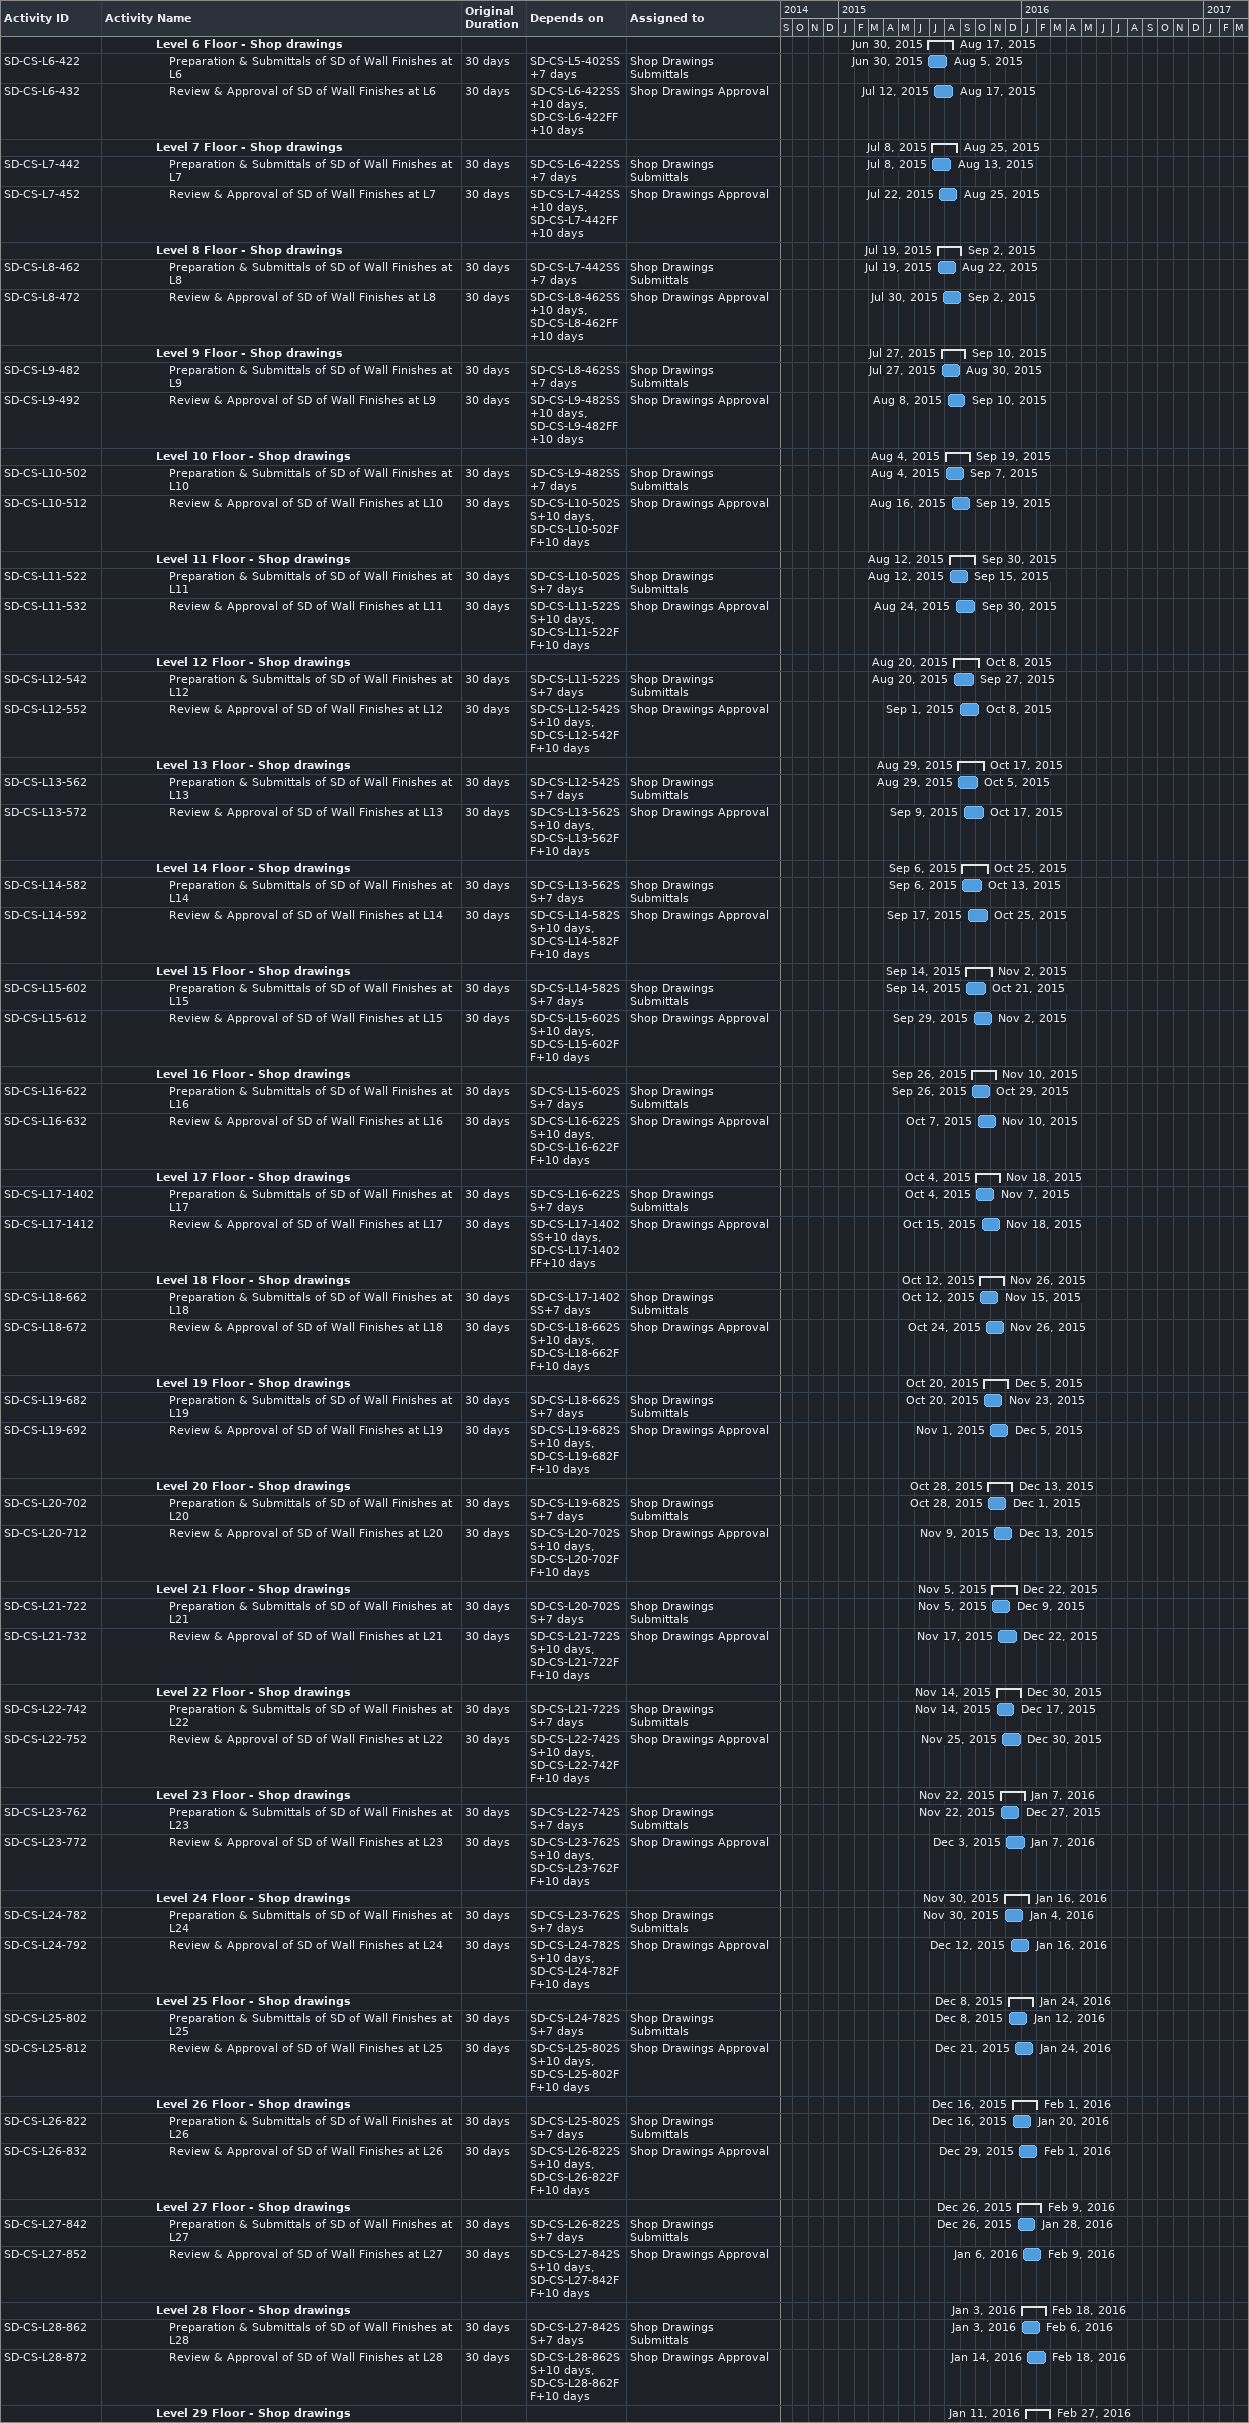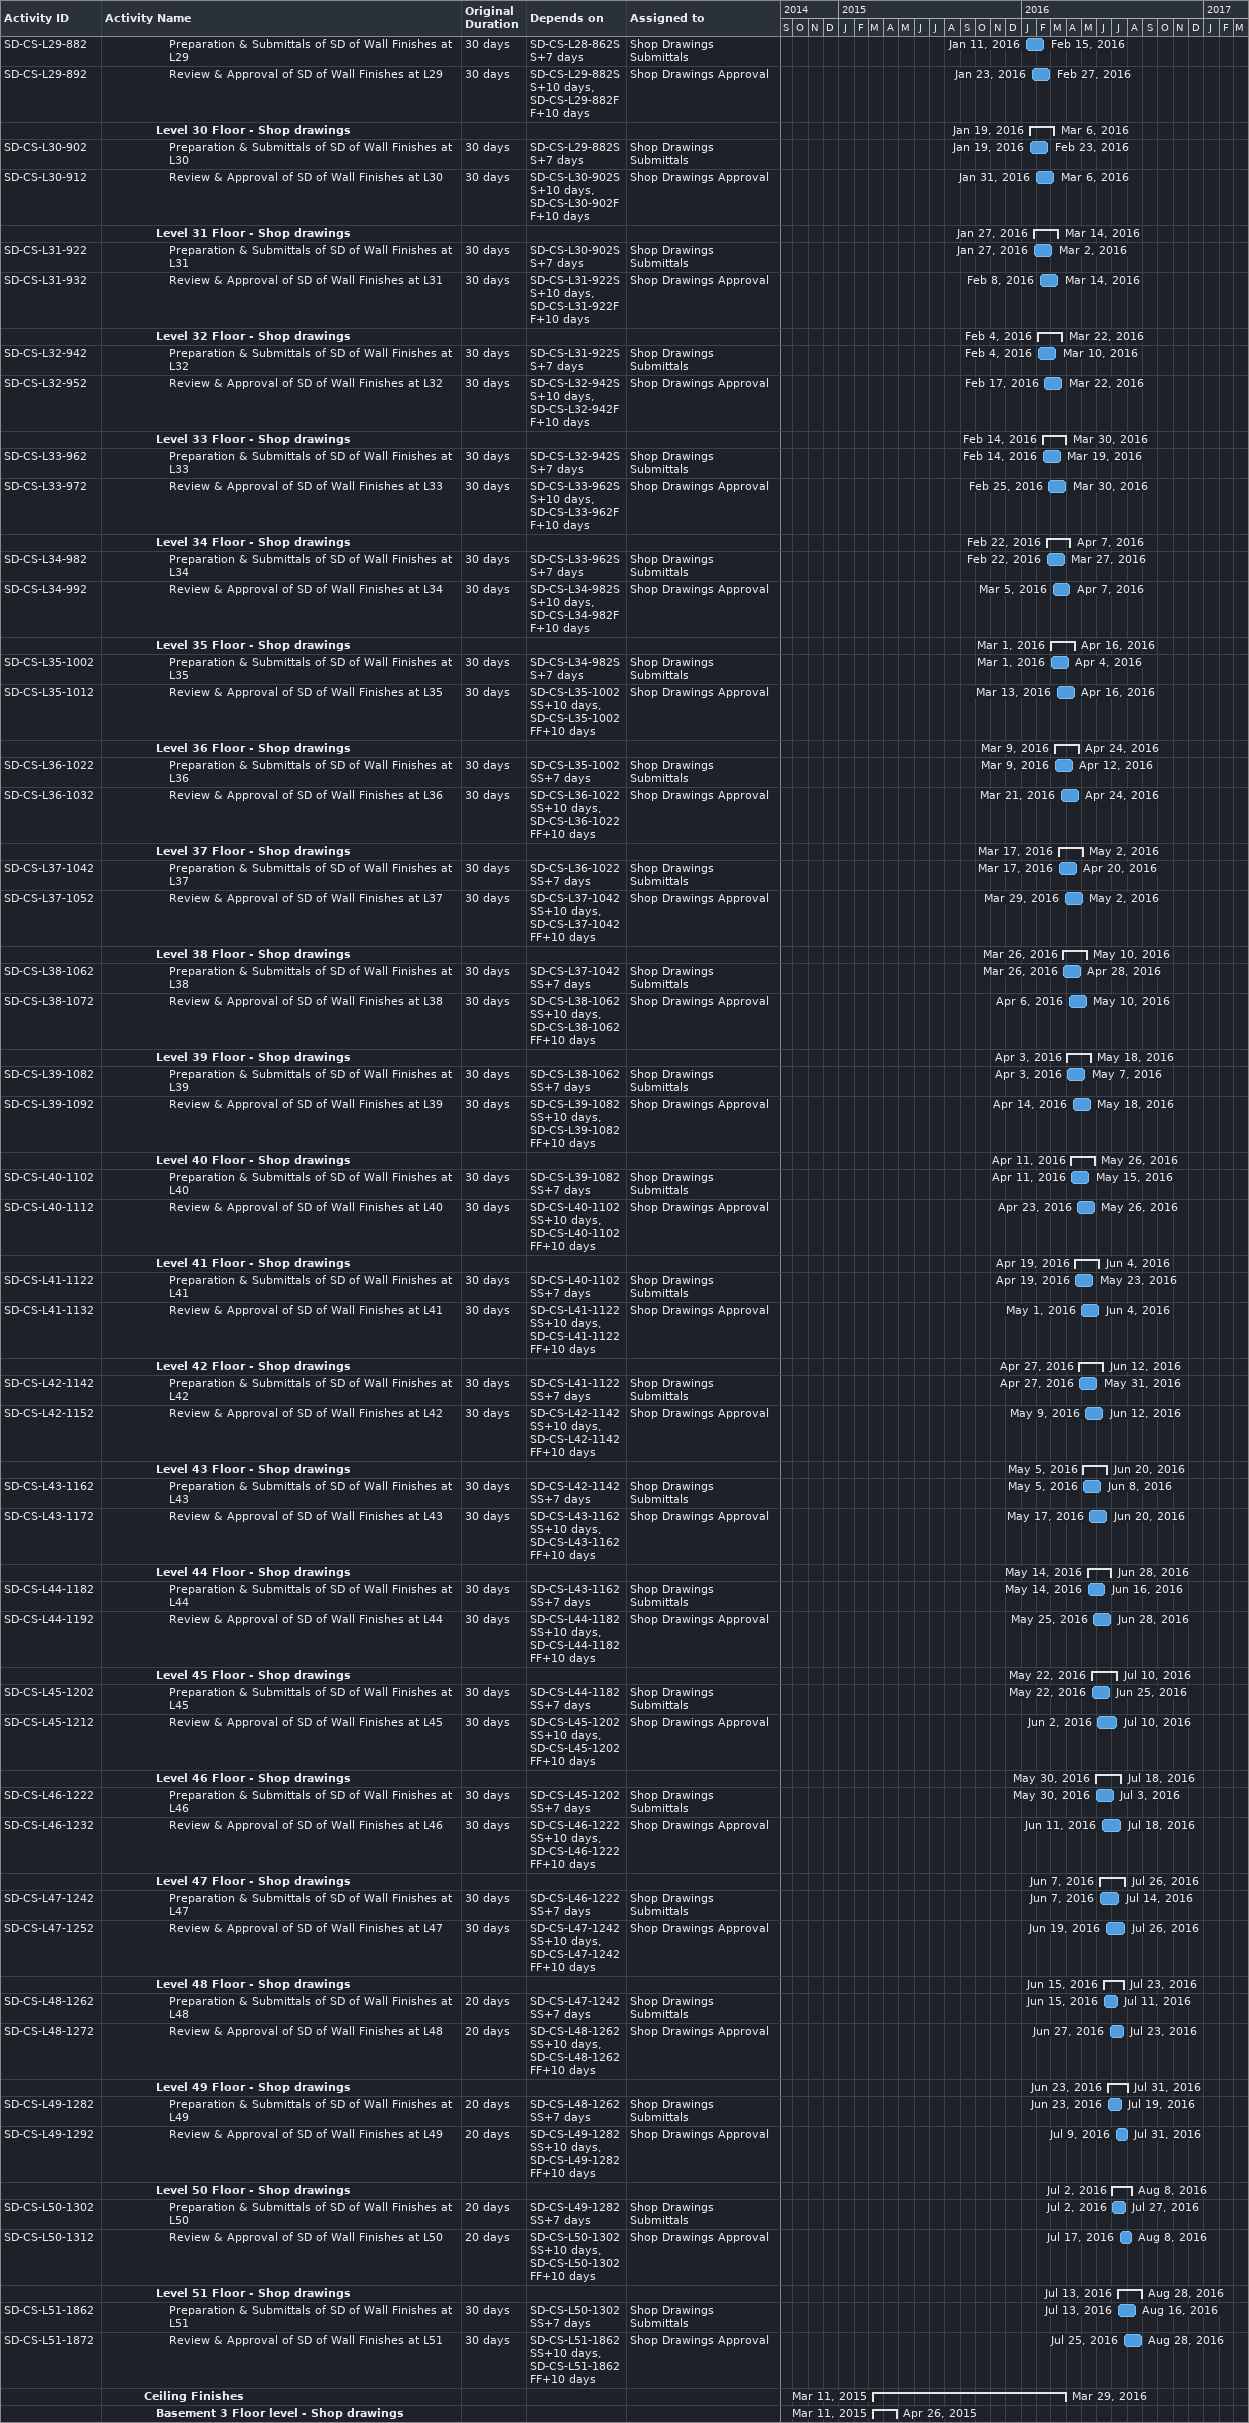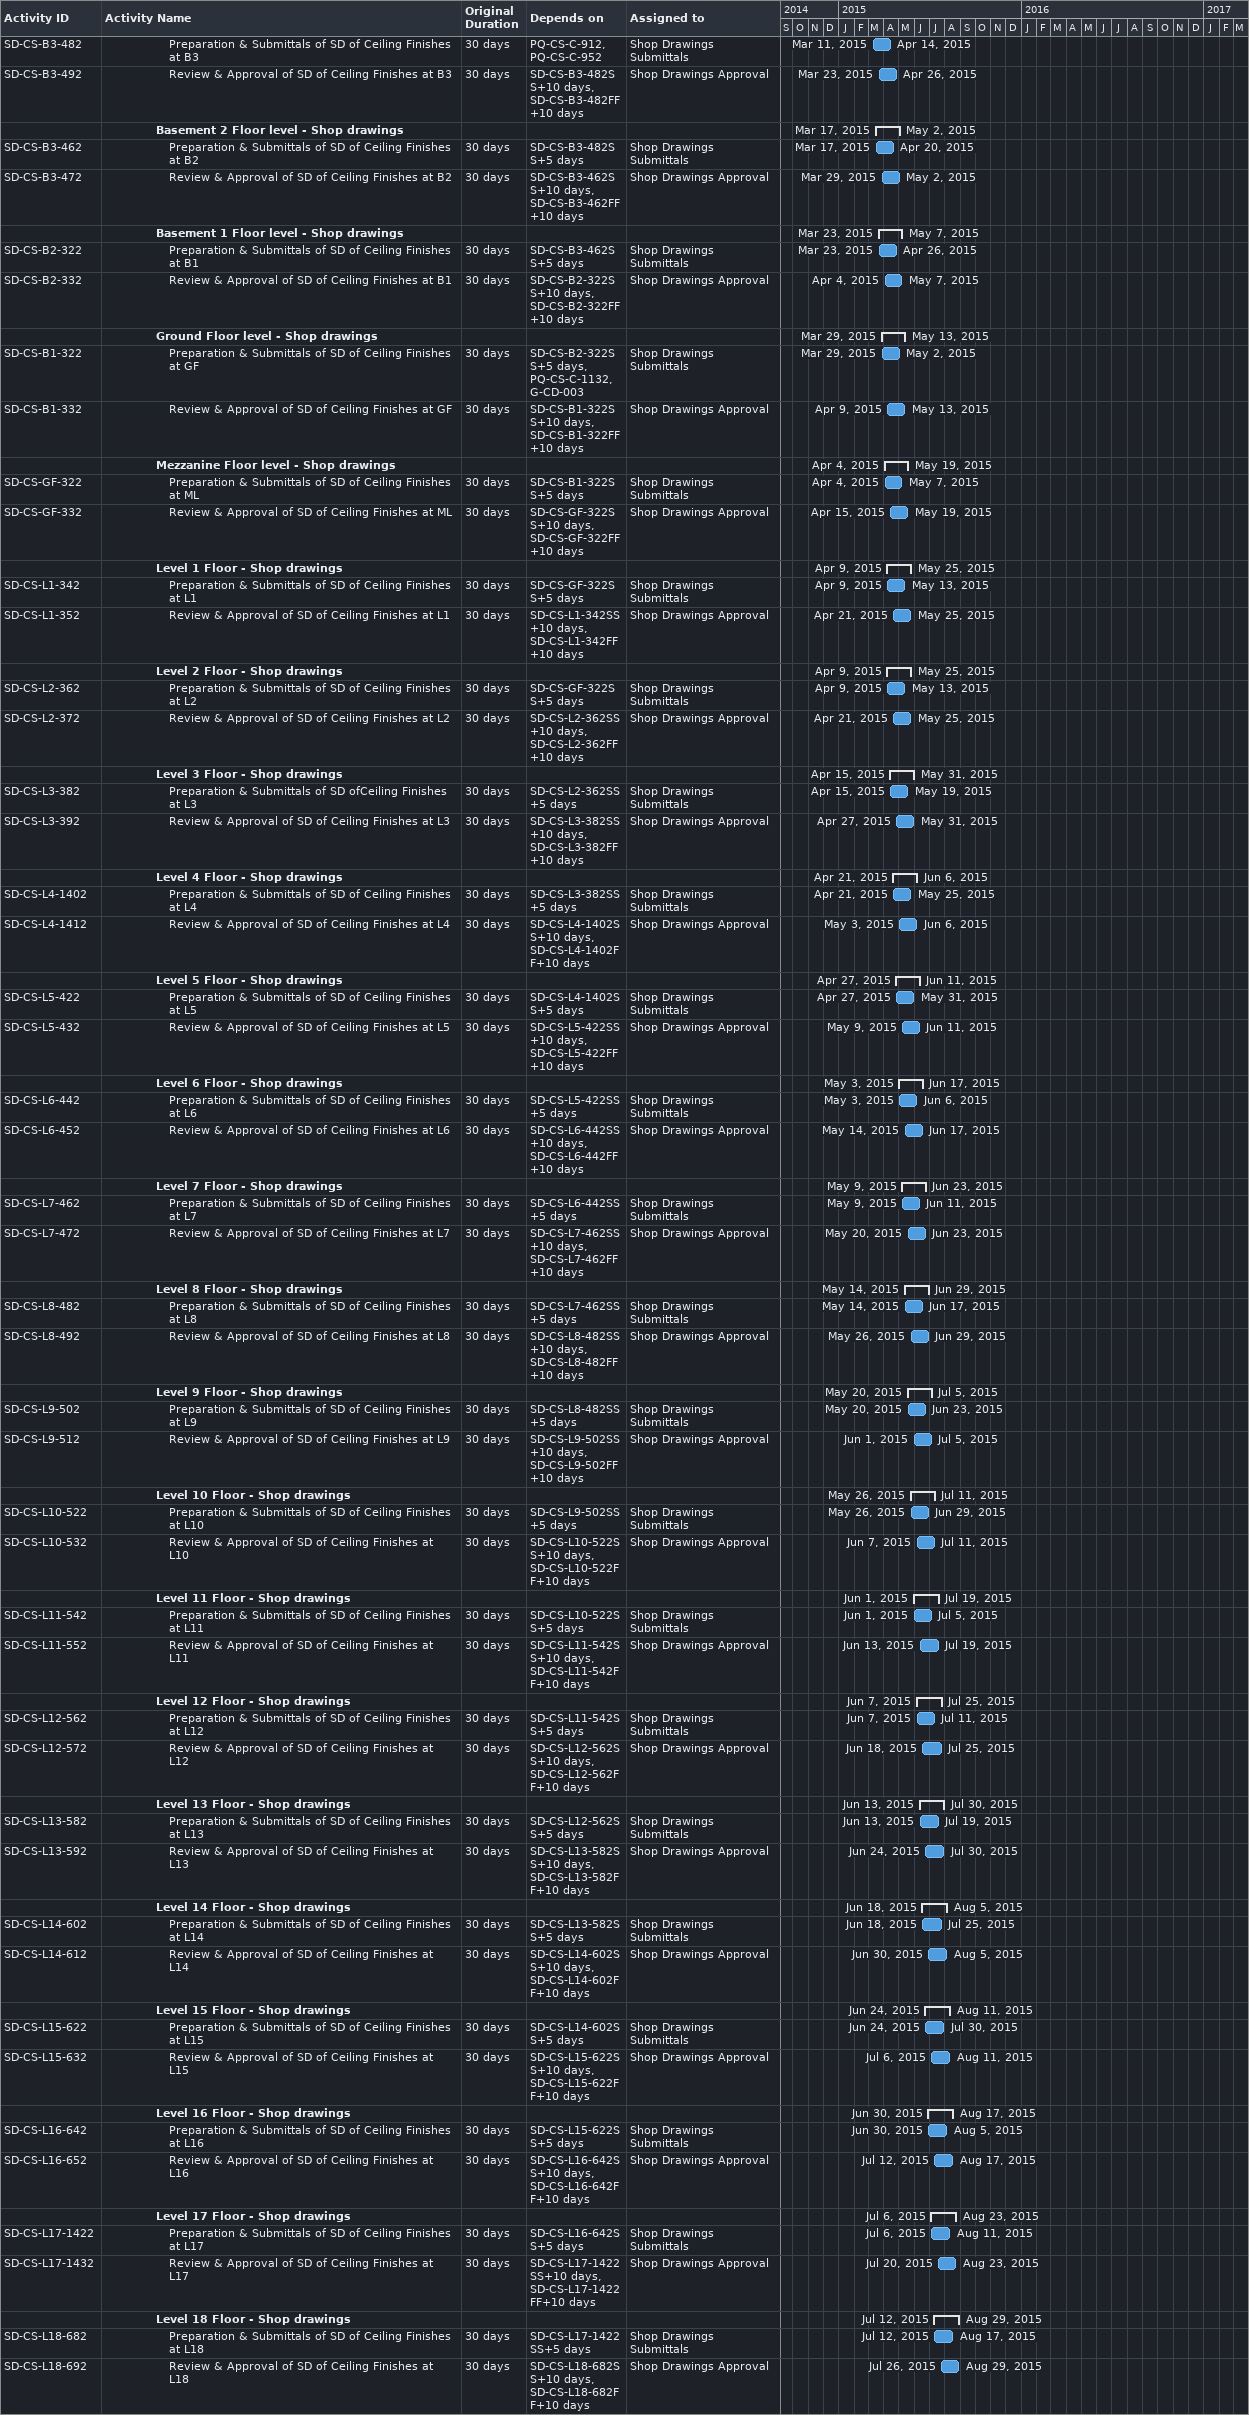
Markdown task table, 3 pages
| ID | Level | Task | Original duration | Start | Finish | Predecessors | Resources |
|---|---|---|---|---|---|---|---|
|  | 5 | **Level 6 Floor - Shop drawings** |  | 2015-06-30 | 2015-08-17 |  |  |
| SD-CS-L6-422 | 6 | Preparation & Submittals of SD of Wall Finishes at L6 | 30d | 2015-06-30 | 2015-08-05 | SD-CS-L5-402SS+7d | Shop Drawings Submittals |
| SD-CS-L6-432 | 6 | Review & Approval of SD of Wall Finishes at L6 | 30d | 2015-07-12 | 2015-08-17 | SD-CS-L6-422SS+10d, SD-CS-L6-422FF+10d | Shop Drawings Approval |
|  | 5 | **Level 7 Floor - Shop drawings** |  | 2015-07-08 | 2015-08-25 |  |  |
| SD-CS-L7-442 | 6 | Preparation & Submittals of SD of Wall Finishes at L7 | 30d | 2015-07-08 | 2015-08-13 | SD-CS-L6-422SS+7d | Shop Drawings Submittals |
| SD-CS-L7-452 | 6 | Review & Approval of SD of Wall Finishes at L7 | 30d | 2015-07-22 | 2015-08-25 | SD-CS-L7-442SS+10d, SD-CS-L7-442FF+10d | Shop Drawings Approval |
|  | 5 | **Level 8 Floor - Shop drawings** |  | 2015-07-19 | 2015-09-02 |  |  |
| SD-CS-L8-462 | 6 | Preparation & Submittals of SD of Wall Finishes at L8 | 30d | 2015-07-19 | 2015-08-22 | SD-CS-L7-442SS+7d | Shop Drawings Submittals |
| SD-CS-L8-472 | 6 | Review & Approval of SD of Wall Finishes at L8 | 30d | 2015-07-30 | 2015-09-02 | SD-CS-L8-462SS+10d, SD-CS-L8-462FF+10d | Shop Drawings Approval |
|  | 5 | **Level 9 Floor - Shop drawings** |  | 2015-07-27 | 2015-09-10 |  |  |
| SD-CS-L9-482 | 6 | Preparation & Submittals of SD of Wall Finishes at L9 | 30d | 2015-07-27 | 2015-08-30 | SD-CS-L8-462SS+7d | Shop Drawings Submittals |
| SD-CS-L9-492 | 6 | Review & Approval of SD of Wall Finishes at L9 | 30d | 2015-08-08 | 2015-09-10 | SD-CS-L9-482SS+10d, SD-CS-L9-482FF+10d | Shop Drawings Approval |
|  | 5 | **Level 10 Floor - Shop drawings** |  | 2015-08-04 | 2015-09-19 |  |  |
| SD-CS-L10-502 | 6 | Preparation & Submittals of SD of Wall Finishes at L10 | 30d | 2015-08-04 | 2015-09-07 | SD-CS-L9-482SS+7d | Shop Drawings Submittals |
| SD-CS-L10-512 | 6 | Review & Approval of SD of Wall Finishes at L10 | 30d | 2015-08-16 | 2015-09-19 | SD-CS-L10-502SS+10d, SD-CS-L10-502FF+10d | Shop Drawings Approval |
|  | 5 | **Level 11 Floor - Shop drawings** |  | 2015-08-12 | 2015-09-30 |  |  |
| SD-CS-L11-522 | 6 | Preparation & Submittals of SD of Wall Finishes at L11 | 30d | 2015-08-12 | 2015-09-15 | SD-CS-L10-502SS+7d | Shop Drawings Submittals |
| SD-CS-L11-532 | 6 | Review & Approval of SD of Wall Finishes at L11 | 30d | 2015-08-24 | 2015-09-30 | SD-CS-L11-522SS+10d, SD-CS-L11-522FF+10d | Shop Drawings Approval |
|  | 5 | **Level 12 Floor - Shop drawings** |  | 2015-08-20 | 2015-10-08 |  |  |
| SD-CS-L12-542 | 6 | Preparation & Submittals of SD of Wall Finishes at L12 | 30d | 2015-08-20 | 2015-09-27 | SD-CS-L11-522SS+7d | Shop Drawings Submittals |
| SD-CS-L12-552 | 6 | Review & Approval of SD of Wall Finishes at L12 | 30d | 2015-09-01 | 2015-10-08 | SD-CS-L12-542SS+10d, SD-CS-L12-542FF+10d | Shop Drawings Approval |
|  | 5 | **Level 13 Floor - Shop drawings** |  | 2015-08-29 | 2015-10-17 |  |  |
| SD-CS-L13-562 | 6 | Preparation & Submittals of SD of Wall Finishes at L13 | 30d | 2015-08-29 | 2015-10-05 | SD-CS-L12-542SS+7d | Shop Drawings Submittals |
| SD-CS-L13-572 | 6 | Review & Approval of SD of Wall Finishes at L13 | 30d | 2015-09-09 | 2015-10-17 | SD-CS-L13-562SS+10d, SD-CS-L13-562FF+10d | Shop Drawings Approval |
|  | 5 | **Level 14 Floor - Shop drawings** |  | 2015-09-06 | 2015-10-25 |  |  |
| SD-CS-L14-582 | 6 | Preparation & Submittals of SD of Wall Finishes at L14 | 30d | 2015-09-06 | 2015-10-13 | SD-CS-L13-562SS+7d | Shop Drawings Submittals |
| SD-CS-L14-592 | 6 | Review & Approval of SD of Wall Finishes at L14 | 30d | 2015-09-17 | 2015-10-25 | SD-CS-L14-582SS+10d, SD-CS-L14-582FF+10d | Shop Drawings Approval |
|  | 5 | **Level 15 Floor - Shop drawings** |  | 2015-09-14 | 2015-11-02 |  |  |
| SD-CS-L15-602 | 6 | Preparation & Submittals of SD of Wall Finishes at L15 | 30d | 2015-09-14 | 2015-10-21 | SD-CS-L14-582SS+7d | Shop Drawings Submittals |
| SD-CS-L15-612 | 6 | Review & Approval of SD of Wall Finishes at L15 | 30d | 2015-09-29 | 2015-11-02 | SD-CS-L15-602SS+10d, SD-CS-L15-602FF+10d | Shop Drawings Approval |
|  | 5 | **Level 16 Floor - Shop drawings** |  | 2015-09-26 | 2015-11-10 |  |  |
| SD-CS-L16-622 | 6 | Preparation & Submittals of SD of Wall Finishes at L16 | 30d | 2015-09-26 | 2015-10-29 | SD-CS-L15-602SS+7d | Shop Drawings Submittals |
| SD-CS-L16-632 | 6 | Review & Approval of SD of Wall Finishes at L16 | 30d | 2015-10-07 | 2015-11-10 | SD-CS-L16-622SS+10d, SD-CS-L16-622FF+10d | Shop Drawings Approval |
|  | 5 | **Level 17 Floor - Shop drawings** |  | 2015-10-04 | 2015-11-18 |  |  |
| SD-CS-L17-1402 | 6 | Preparation & Submittals of SD of Wall Finishes at L17 | 30d | 2015-10-04 | 2015-11-07 | SD-CS-L16-622SS+7d | Shop Drawings Submittals |
| SD-CS-L17-1412 | 6 | Review & Approval of SD of Wall Finishes at L17 | 30d | 2015-10-15 | 2015-11-18 | SD-CS-L17-1402SS+10d, SD-CS-L17-1402FF+10d | Shop Drawings Approval |
|  | 5 | **Level 18 Floor - Shop drawings** |  | 2015-10-12 | 2015-11-26 |  |  |
| SD-CS-L18-662 | 6 | Preparation & Submittals of SD of Wall Finishes at L18 | 30d | 2015-10-12 | 2015-11-15 | SD-CS-L17-1402SS+7d | Shop Drawings Submittals |
| SD-CS-L18-672 | 6 | Review & Approval of SD of Wall Finishes at L18 | 30d | 2015-10-24 | 2015-11-26 | SD-CS-L18-662SS+10d, SD-CS-L18-662FF+10d | Shop Drawings Approval |
|  | 5 | **Level 19 Floor - Shop drawings** |  | 2015-10-20 | 2015-12-05 |  |  |
| SD-CS-L19-682 | 6 | Preparation & Submittals of SD of Wall Finishes at L19 | 30d | 2015-10-20 | 2015-11-23 | SD-CS-L18-662SS+7d | Shop Drawings Submittals |
| SD-CS-L19-692 | 6 | Review & Approval of SD of Wall Finishes at L19 | 30d | 2015-11-01 | 2015-12-05 | SD-CS-L19-682SS+10d, SD-CS-L19-682FF+10d | Shop Drawings Approval |
|  | 5 | **Level 20 Floor - Shop drawings** |  | 2015-10-28 | 2015-12-13 |  |  |
| SD-CS-L20-702 | 6 | Preparation & Submittals of SD of Wall Finishes at L20 | 30d | 2015-10-28 | 2015-12-01 | SD-CS-L19-682SS+7d | Shop Drawings Submittals |
| SD-CS-L20-712 | 6 | Review & Approval of SD of Wall Finishes at L20 | 30d | 2015-11-09 | 2015-12-13 | SD-CS-L20-702SS+10d, SD-CS-L20-702FF+10d | Shop Drawings Approval |
|  | 5 | **Level 21 Floor - Shop drawings** |  | 2015-11-05 | 2015-12-22 |  |  |
| SD-CS-L21-722 | 6 | Preparation & Submittals of SD of Wall Finishes at L21 | 30d | 2015-11-05 | 2015-12-09 | SD-CS-L20-702SS+7d | Shop Drawings Submittals |
| SD-CS-L21-732 | 6 | Review & Approval of SD of Wall Finishes at L21 | 30d | 2015-11-17 | 2015-12-22 | SD-CS-L21-722SS+10d, SD-CS-L21-722FF+10d | Shop Drawings Approval |
|  | 5 | **Level 22 Floor - Shop drawings** |  | 2015-11-14 | 2015-12-30 |  |  |
| SD-CS-L22-742 | 6 | Preparation & Submittals of SD of Wall Finishes at L22 | 30d | 2015-11-14 | 2015-12-17 | SD-CS-L21-722SS+7d | Shop Drawings Submittals |
| SD-CS-L22-752 | 6 | Review & Approval of SD of Wall Finishes at L22 | 30d | 2015-11-25 | 2015-12-30 | SD-CS-L22-742SS+10d, SD-CS-L22-742FF+10d | Shop Drawings Approval |
|  | 5 | **Level 23 Floor - Shop drawings** |  | 2015-11-22 | 2016-01-07 |  |  |
| SD-CS-L23-762 | 6 | Preparation & Submittals of SD of Wall Finishes at L23 | 30d | 2015-11-22 | 2015-12-27 | SD-CS-L22-742SS+7d | Shop Drawings Submittals |
| SD-CS-L23-772 | 6 | Review & Approval of SD of Wall Finishes at L23 | 30d | 2015-12-03 | 2016-01-07 | SD-CS-L23-762SS+10d, SD-CS-L23-762FF+10d | Shop Drawings Approval |
|  | 5 | **Level 24 Floor - Shop drawings** |  | 2015-11-30 | 2016-01-16 |  |  |
| SD-CS-L24-782 | 6 | Preparation & Submittals of SD of Wall Finishes at L24 | 30d | 2015-11-30 | 2016-01-04 | SD-CS-L23-762SS+7d | Shop Drawings Submittals |
| SD-CS-L24-792 | 6 | Review & Approval of SD of Wall Finishes at L24 | 30d | 2015-12-12 | 2016-01-16 | SD-CS-L24-782SS+10d, SD-CS-L24-782FF+10d | Shop Drawings Approval |
|  | 5 | **Level 25 Floor - Shop drawings** |  | 2015-12-08 | 2016-01-24 |  |  |
| SD-CS-L25-802 | 6 | Preparation & Submittals of SD of Wall Finishes at L25 | 30d | 2015-12-08 | 2016-01-12 | SD-CS-L24-782SS+7d | Shop Drawings Submittals |
| SD-CS-L25-812 | 6 | Review & Approval of SD of Wall Finishes at L25 | 30d | 2015-12-21 | 2016-01-24 | SD-CS-L25-802SS+10d, SD-CS-L25-802FF+10d | Shop Drawings Approval |
|  | 5 | **Level 26 Floor - Shop drawings** |  | 2015-12-16 | 2016-02-01 |  |  |
| SD-CS-L26-822 | 6 | Preparation & Submittals of SD of Wall Finishes at L26 | 30d | 2015-12-16 | 2016-01-20 | SD-CS-L25-802SS+7d | Shop Drawings Submittals |
| SD-CS-L26-832 | 6 | Review & Approval of SD of Wall Finishes at L26 | 30d | 2015-12-29 | 2016-02-01 | SD-CS-L26-822SS+10d, SD-CS-L26-822FF+10d | Shop Drawings Approval |
|  | 5 | **Level 27 Floor - Shop drawings** |  | 2015-12-26 | 2016-02-09 |  |  |
| SD-CS-L27-842 | 6 | Preparation & Submittals of SD of Wall Finishes at L27 | 30d | 2015-12-26 | 2016-01-28 | SD-CS-L26-822SS+7d | Shop Drawings Submittals |
| SD-CS-L27-852 | 6 | Review & Approval of SD of Wall Finishes at L27 | 30d | 2016-01-06 | 2016-02-09 | SD-CS-L27-842SS+10d, SD-CS-L27-842FF+10d | Shop Drawings Approval |
|  | 5 | **Level 28 Floor - Shop drawings** |  | 2016-01-03 | 2016-02-18 |  |  |
| SD-CS-L28-862 | 6 | Preparation & Submittals of SD of Wall Finishes at L28 | 30d | 2016-01-03 | 2016-02-06 | SD-CS-L27-842SS+7d | Shop Drawings Submittals |
| SD-CS-L28-872 | 6 | Review & Approval of SD of Wall Finishes at L28 | 30d | 2016-01-14 | 2016-02-18 | SD-CS-L28-862SS+10d, SD-CS-L28-862FF+10d | Shop Drawings Approval |
|  | 5 | **Level 29 Floor - Shop drawings** |  | 2016-01-11 | 2016-02-27 |  |  |
| SD-CS-L29-882 | 6 | Preparation & Submittals of SD of Wall Finishes at L29 | 30d | 2016-01-11 | 2016-02-15 | SD-CS-L28-862SS+7d | Shop Drawings Submittals |
| SD-CS-L29-892 | 6 | Review & Approval of SD of Wall Finishes at L29 | 30d | 2016-01-23 | 2016-02-27 | SD-CS-L29-882SS+10d, SD-CS-L29-882FF+10d | Shop Drawings Approval |
|  | 5 | **Level 30 Floor - Shop drawings** |  | 2016-01-19 | 2016-03-06 |  |  |
| SD-CS-L30-902 | 6 | Preparation & Submittals of SD of Wall Finishes at L30 | 30d | 2016-01-19 | 2016-02-23 | SD-CS-L29-882SS+7d | Shop Drawings Submittals |
| SD-CS-L30-912 | 6 | Review & Approval of SD of Wall Finishes at L30 | 30d | 2016-01-31 | 2016-03-06 | SD-CS-L30-902SS+10d, SD-CS-L30-902FF+10d | Shop Drawings Approval |
|  | 5 | **Level 31 Floor - Shop drawings** |  | 2016-01-27 | 2016-03-14 |  |  |
| SD-CS-L31-922 | 6 | Preparation & Submittals of SD of Wall Finishes at L31 | 30d | 2016-01-27 | 2016-03-02 | SD-CS-L30-902SS+7d | Shop Drawings Submittals |
| SD-CS-L31-932 | 6 | Review & Approval of SD of Wall Finishes at L31 | 30d | 2016-02-08 | 2016-03-14 | SD-CS-L31-922SS+10d, SD-CS-L31-922FF+10d | Shop Drawings Approval |
|  | 5 | **Level 32 Floor - Shop drawings** |  | 2016-02-04 | 2016-03-22 |  |  |
| SD-CS-L32-942 | 6 | Preparation & Submittals of SD of Wall Finishes at L32 | 30d | 2016-02-04 | 2016-03-10 | SD-CS-L31-922SS+7d | Shop Drawings Submittals |
| SD-CS-L32-952 | 6 | Review & Approval of SD of Wall Finishes at L32 | 30d | 2016-02-17 | 2016-03-22 | SD-CS-L32-942SS+10d, SD-CS-L32-942FF+10d | Shop Drawings Approval |
|  | 5 | **Level 33 Floor - Shop drawings** |  | 2016-02-14 | 2016-03-30 |  |  |
| SD-CS-L33-962 | 6 | Preparation & Submittals of SD of Wall Finishes at L33 | 30d | 2016-02-14 | 2016-03-19 | SD-CS-L32-942SS+7d | Shop Drawings Submittals |
| SD-CS-L33-972 | 6 | Review & Approval of SD of Wall Finishes at L33 | 30d | 2016-02-25 | 2016-03-30 | SD-CS-L33-962SS+10d, SD-CS-L33-962FF+10d | Shop Drawings Approval |
|  | 5 | **Level 34 Floor - Shop drawings** |  | 2016-02-22 | 2016-04-07 |  |  |
| SD-CS-L34-982 | 6 | Preparation & Submittals of SD of Wall Finishes at L34 | 30d | 2016-02-22 | 2016-03-27 | SD-CS-L33-962SS+7d | Shop Drawings Submittals |
| SD-CS-L34-992 | 6 | Review & Approval of SD of Wall Finishes at L34 | 30d | 2016-03-05 | 2016-04-07 | SD-CS-L34-982SS+10d, SD-CS-L34-982FF+10d | Shop Drawings Approval |
|  | 5 | **Level 35 Floor - Shop drawings** |  | 2016-03-01 | 2016-04-16 |  |  |
| SD-CS-L35-1002 | 6 | Preparation & Submittals of SD of Wall Finishes at L35 | 30d | 2016-03-01 | 2016-04-04 | SD-CS-L34-982SS+7d | Shop Drawings Submittals |
| SD-CS-L35-1012 | 6 | Review & Approval of SD of Wall Finishes at L35 | 30d | 2016-03-13 | 2016-04-16 | SD-CS-L35-1002SS+10d, SD-CS-L35-1002FF+10d | Shop Drawings Approval |
|  | 5 | **Level 36 Floor - Shop drawings** |  | 2016-03-09 | 2016-04-24 |  |  |
| SD-CS-L36-1022 | 6 | Preparation & Submittals of SD of Wall Finishes at L36 | 30d | 2016-03-09 | 2016-04-12 | SD-CS-L35-1002SS+7d | Shop Drawings Submittals |
| SD-CS-L36-1032 | 6 | Review & Approval of SD of Wall Finishes at L36 | 30d | 2016-03-21 | 2016-04-24 | SD-CS-L36-1022SS+10d, SD-CS-L36-1022FF+10d | Shop Drawings Approval |
|  | 5 | **Level 37 Floor - Shop drawings** |  | 2016-03-17 | 2016-05-02 |  |  |
| SD-CS-L37-1042 | 6 | Preparation & Submittals of SD of Wall Finishes at L37 | 30d | 2016-03-17 | 2016-04-20 | SD-CS-L36-1022SS+7d | Shop Drawings Submittals |
| SD-CS-L37-1052 | 6 | Review & Approval of SD of Wall Finishes at L37 | 30d | 2016-03-29 | 2016-05-02 | SD-CS-L37-1042SS+10d, SD-CS-L37-1042FF+10d | Shop Drawings Approval |
|  | 5 | **Level 38 Floor - Shop drawings** |  | 2016-03-26 | 2016-05-10 |  |  |
| SD-CS-L38-1062 | 6 | Preparation & Submittals of SD of Wall Finishes at L38 | 30d | 2016-03-26 | 2016-04-28 | SD-CS-L37-1042SS+7d | Shop Drawings Submittals |
| SD-CS-L38-1072 | 6 | Review & Approval of SD of Wall Finishes at L38 | 30d | 2016-04-06 | 2016-05-10 | SD-CS-L38-1062SS+10d, SD-CS-L38-1062FF+10d | Shop Drawings Approval |
|  | 5 | **Level 39 Floor - Shop drawings** |  | 2016-04-03 | 2016-05-18 |  |  |
| SD-CS-L39-1082 | 6 | Preparation & Submittals of SD of Wall Finishes at L39 | 30d | 2016-04-03 | 2016-05-07 | SD-CS-L38-1062SS+7d | Shop Drawings Submittals |
| SD-CS-L39-1092 | 6 | Review & Approval of SD of Wall Finishes at L39 | 30d | 2016-04-14 | 2016-05-18 | SD-CS-L39-1082SS+10d, SD-CS-L39-1082FF+10d | Shop Drawings Approval |
|  | 5 | **Level 40 Floor - Shop drawings** |  | 2016-04-11 | 2016-05-26 |  |  |
| SD-CS-L40-1102 | 6 | Preparation & Submittals of SD of Wall Finishes at L40 | 30d | 2016-04-11 | 2016-05-15 | SD-CS-L39-1082SS+7d | Shop Drawings Submittals |
| SD-CS-L40-1112 | 6 | Review & Approval of SD of Wall Finishes at L40 | 30d | 2016-04-23 | 2016-05-26 | SD-CS-L40-1102SS+10d, SD-CS-L40-1102FF+10d | Shop Drawings Approval |
|  | 5 | **Level 41 Floor - Shop drawings** |  | 2016-04-19 | 2016-06-04 |  |  |
| SD-CS-L41-1122 | 6 | Preparation & Submittals of SD of Wall Finishes at L41 | 30d | 2016-04-19 | 2016-05-23 | SD-CS-L40-1102SS+7d | Shop Drawings Submittals |
| SD-CS-L41-1132 | 6 | Review & Approval of SD of Wall Finishes at L41 | 30d | 2016-05-01 | 2016-06-04 | SD-CS-L41-1122SS+10d, SD-CS-L41-1122FF+10d | Shop Drawings Approval |
|  | 5 | **Level 42 Floor - Shop drawings** |  | 2016-04-27 | 2016-06-12 |  |  |
| SD-CS-L42-1142 | 6 | Preparation & Submittals of SD of Wall Finishes at L42 | 30d | 2016-04-27 | 2016-05-31 | SD-CS-L41-1122SS+7d | Shop Drawings Submittals |
| SD-CS-L42-1152 | 6 | Review & Approval of SD of Wall Finishes at L42 | 30d | 2016-05-09 | 2016-06-12 | SD-CS-L42-1142SS+10d, SD-CS-L42-1142FF+10d | Shop Drawings Approval |
|  | 5 | **Level 43 Floor - Shop drawings** |  | 2016-05-05 | 2016-06-20 |  |  |
| SD-CS-L43-1162 | 6 | Preparation & Submittals of SD of Wall Finishes at L43 | 30d | 2016-05-05 | 2016-06-08 | SD-CS-L42-1142SS+7d | Shop Drawings Submittals |
| SD-CS-L43-1172 | 6 | Review & Approval of SD of Wall Finishes at L43 | 30d | 2016-05-17 | 2016-06-20 | SD-CS-L43-1162SS+10d, SD-CS-L43-1162FF+10d | Shop Drawings Approval |
|  | 5 | **Level 44 Floor - Shop drawings** |  | 2016-05-14 | 2016-06-28 |  |  |
| SD-CS-L44-1182 | 6 | Preparation & Submittals of SD of Wall Finishes at L44 | 30d | 2016-05-14 | 2016-06-16 | SD-CS-L43-1162SS+7d | Shop Drawings Submittals |
| SD-CS-L44-1192 | 6 | Review & Approval of SD of Wall Finishes at L44 | 30d | 2016-05-25 | 2016-06-28 | SD-CS-L44-1182SS+10d, SD-CS-L44-1182FF+10d | Shop Drawings Approval |
|  | 5 | **Level 45 Floor - Shop drawings** |  | 2016-05-22 | 2016-07-10 |  |  |
| SD-CS-L45-1202 | 6 | Preparation & Submittals of SD of Wall Finishes at L45 | 30d | 2016-05-22 | 2016-06-25 | SD-CS-L44-1182SS+7d | Shop Drawings Submittals |
| SD-CS-L45-1212 | 6 | Review & Approval of SD of Wall Finishes at L45 | 30d | 2016-06-02 | 2016-07-10 | SD-CS-L45-1202SS+10d, SD-CS-L45-1202FF+10d | Shop Drawings Approval |
|  | 5 | **Level 46 Floor - Shop drawings** |  | 2016-05-30 | 2016-07-18 |  |  |
| SD-CS-L46-1222 | 6 | Preparation & Submittals of SD of Wall Finishes at L46 | 30d | 2016-05-30 | 2016-07-03 | SD-CS-L45-1202SS+7d | Shop Drawings Submittals |
| SD-CS-L46-1232 | 6 | Review & Approval of SD of Wall Finishes at L46 | 30d | 2016-06-11 | 2016-07-18 | SD-CS-L46-1222SS+10d, SD-CS-L46-1222FF+10d | Shop Drawings Approval |
|  | 5 | **Level 47 Floor - Shop drawings** |  | 2016-06-07 | 2016-07-26 |  |  |
| SD-CS-L47-1242 | 6 | Preparation & Submittals of SD of Wall Finishes at L47 | 30d | 2016-06-07 | 2016-07-14 | SD-CS-L46-1222SS+7d | Shop Drawings Submittals |
| SD-CS-L47-1252 | 6 | Review & Approval of SD of Wall Finishes at L47 | 30d | 2016-06-19 | 2016-07-26 | SD-CS-L47-1242SS+10d, SD-CS-L47-1242FF+10d | Shop Drawings Approval |
|  | 5 | **Level 48 Floor - Shop drawings** |  | 2016-06-15 | 2016-07-23 |  |  |
| SD-CS-L48-1262 | 6 | Preparation & Submittals of SD of Wall Finishes at L48 | 20d | 2016-06-15 | 2016-07-11 | SD-CS-L47-1242SS+7d | Shop Drawings Submittals |
| SD-CS-L48-1272 | 6 | Review & Approval of SD of Wall Finishes at L48 | 20d | 2016-06-27 | 2016-07-23 | SD-CS-L48-1262SS+10d, SD-CS-L48-1262FF+10d | Shop Drawings Approval |
|  | 5 | **Level 49 Floor - Shop drawings** |  | 2016-06-23 | 2016-07-31 |  |  |
| SD-CS-L49-1282 | 6 | Preparation & Submittals of SD of Wall Finishes at L49 | 20d | 2016-06-23 | 2016-07-19 | SD-CS-L48-1262SS+7d | Shop Drawings Submittals |
| SD-CS-L49-1292 | 6 | Review & Approval of SD of Wall Finishes at L49 | 20d | 2016-07-09 | 2016-07-31 | SD-CS-L49-1282SS+10d, SD-CS-L49-1282FF+10d | Shop Drawings Approval |
|  | 5 | **Level 50 Floor - Shop drawings** |  | 2016-07-02 | 2016-08-08 |  |  |
| SD-CS-L50-1302 | 6 | Preparation & Submittals of SD of Wall Finishes at L50 | 20d | 2016-07-02 | 2016-07-27 | SD-CS-L49-1282SS+7d | Shop Drawings Submittals |
| SD-CS-L50-1312 | 6 | Review & Approval of SD of Wall Finishes at L50 | 20d | 2016-07-17 | 2016-08-08 | SD-CS-L50-1302SS+10d, SD-CS-L50-1302FF+10d | Shop Drawings Approval |
|  | 5 | **Level 51 Floor - Shop drawings** |  | 2016-07-13 | 2016-08-28 |  |  |
| SD-CS-L51-1862 | 6 | Preparation & Submittals of SD of Wall Finishes at L51 | 30d | 2016-07-13 | 2016-08-16 | SD-CS-L50-1302SS+7d | Shop Drawings Submittals |
| SD-CS-L51-1872 | 6 | Review & Approval of SD of Wall Finishes at L51 | 30d | 2016-07-25 | 2016-08-28 | SD-CS-L51-1862SS+10d, SD-CS-L51-1862FF+10d | Shop Drawings Approval |
|  | 4 | **Ceiling Finishes** |  | 2015-03-11 | 2016-03-29 |  |  |
|  | 5 | **Basement 3 Floor level - Shop drawings** |  | 2015-03-11 | 2015-04-26 |  |  |
| SD-CS-B3-482 | 6 | Preparation & Submittals of SD of Ceiling Finishes at B3 | 30d | 2015-03-11 | 2015-04-14 | PQ-CS-C-912, PQ-CS-C-952 | Shop Drawings Submittals |
| SD-CS-B3-492 | 6 | Review & Approval of SD of Ceiling Finishes at B3 | 30d | 2015-03-23 | 2015-04-26 | SD-CS-B3-482SS+10d, SD-CS-B3-482FF+10d | Shop Drawings Approval |
|  | 5 | **Basement 2 Floor level - Shop drawings** |  | 2015-03-17 | 2015-05-02 |  |  |
| SD-CS-B3-462 | 6 | Preparation & Submittals of SD of Ceiling Finishes at B2 | 30d | 2015-03-17 | 2015-04-20 | SD-CS-B3-482SS+5d | Shop Drawings Submittals |
| SD-CS-B3-472 | 6 | Review & Approval of SD of Ceiling Finishes at B2 | 30d | 2015-03-29 | 2015-05-02 | SD-CS-B3-462SS+10d, SD-CS-B3-462FF+10d | Shop Drawings Approval |
|  | 5 | **Basement 1 Floor level - Shop drawings** |  | 2015-03-23 | 2015-05-07 |  |  |
| SD-CS-B2-322 | 6 | Preparation & Submittals of SD of Ceiling Finishes at B1 | 30d | 2015-03-23 | 2015-04-26 | SD-CS-B3-462SS+5d | Shop Drawings Submittals |
| SD-CS-B2-332 | 6 | Review & Approval of SD of Ceiling Finishes at B1 | 30d | 2015-04-04 | 2015-05-07 | SD-CS-B2-322SS+10d, SD-CS-B2-322FF+10d | Shop Drawings Approval |
|  | 5 | **Ground Floor level - Shop drawings** |  | 2015-03-29 | 2015-05-13 |  |  |
| SD-CS-B1-322 | 6 | Preparation & Submittals of SD of Ceiling Finishes at GF | 30d | 2015-03-29 | 2015-05-02 | SD-CS-B2-322SS+5d, PQ-CS-C-1132, G-CD-003 | Shop Drawings Submittals |
| SD-CS-B1-332 | 6 | Review & Approval of SD of Ceiling Finishes at GF | 30d | 2015-04-09 | 2015-05-13 | SD-CS-B1-322SS+10d, SD-CS-B1-322FF+10d | Shop Drawings Approval |
|  | 5 | **Mezzanine Floor level - Shop drawings** |  | 2015-04-04 | 2015-05-19 |  |  |
| SD-CS-GF-322 | 6 | Preparation & Submittals of SD of Ceiling Finishes at ML | 30d | 2015-04-04 | 2015-05-07 | SD-CS-B1-322SS+5d | Shop Drawings Submittals |
| SD-CS-GF-332 | 6 | Review & Approval of SD of Ceiling Finishes at ML | 30d | 2015-04-15 | 2015-05-19 | SD-CS-GF-322SS+10d, SD-CS-GF-322FF+10d | Shop Drawings Approval |
|  | 5 | **Level 1 Floor - Shop drawings** |  | 2015-04-09 | 2015-05-25 |  |  |
| SD-CS-L1-342 | 6 | Preparation & Submittals of SD of Ceiling Finishes at L1 | 30d | 2015-04-09 | 2015-05-13 | SD-CS-GF-322SS+5d | Shop Drawings Submittals |
| SD-CS-L1-352 | 6 | Review & Approval of SD of Ceiling Finishes at L1 | 30d | 2015-04-21 | 2015-05-25 | SD-CS-L1-342SS+10d, SD-CS-L1-342FF+10d | Shop Drawings Approval |
|  | 5 | **Level 2 Floor - Shop drawings** |  | 2015-04-09 | 2015-05-25 |  |  |
| SD-CS-L2-362 | 6 | Preparation & Submittals of SD of Ceiling Finishes at L2 | 30d | 2015-04-09 | 2015-05-13 | SD-CS-GF-322SS+5d | Shop Drawings Submittals |
| SD-CS-L2-372 | 6 | Review & Approval of SD of Ceiling Finishes at L2 | 30d | 2015-04-21 | 2015-05-25 | SD-CS-L2-362SS+10d, SD-CS-L2-362FF+10d | Shop Drawings Approval |
|  | 5 | **Level 3 Floor - Shop drawings** |  | 2015-04-15 | 2015-05-31 |  |  |
| SD-CS-L3-382 | 6 | Preparation & Submittals of SD ofCeiling Finishes at L3 | 30d | 2015-04-15 | 2015-05-19 | SD-CS-L2-362SS+5d | Shop Drawings Submittals |
| SD-CS-L3-392 | 6 | Review & Approval of SD of Ceiling Finishes at L3 | 30d | 2015-04-27 | 2015-05-31 | SD-CS-L3-382SS+10d, SD-CS-L3-382FF+10d | Shop Drawings Approval |
|  | 5 | **Level 4 Floor - Shop drawings** |  | 2015-04-21 | 2015-06-06 |  |  |
| SD-CS-L4-1402 | 6 | Preparation & Submittals of SD of Ceiling Finishes at L4 | 30d | 2015-04-21 | 2015-05-25 | SD-CS-L3-382SS+5d | Shop Drawings Submittals |
| SD-CS-L4-1412 | 6 | Review & Approval of SD of Ceiling Finishes at L4 | 30d | 2015-05-03 | 2015-06-06 | SD-CS-L4-1402SS+10d, SD-CS-L4-1402FF+10d | Shop Drawings Approval |
|  | 5 | **Level 5 Floor - Shop drawings** |  | 2015-04-27 | 2015-06-11 |  |  |
| SD-CS-L5-422 | 6 | Preparation & Submittals of SD of Ceiling Finishes at L5 | 30d | 2015-04-27 | 2015-05-31 | SD-CS-L4-1402SS+5d | Shop Drawings Submittals |
| SD-CS-L5-432 | 6 | Review & Approval of SD of Ceiling Finishes at L5 | 30d | 2015-05-09 | 2015-06-11 | SD-CS-L5-422SS+10d, SD-CS-L5-422FF+10d | Shop Drawings Approval |
|  | 5 | **Level 6 Floor - Shop drawings** |  | 2015-05-03 | 2015-06-17 |  |  |
| SD-CS-L6-442 | 6 | Preparation & Submittals of SD of Ceiling Finishes at L6 | 30d | 2015-05-03 | 2015-06-06 | SD-CS-L5-422SS+5d | Shop Drawings Submittals |
| SD-CS-L6-452 | 6 | Review & Approval of SD of Ceiling Finishes at L6 | 30d | 2015-05-14 | 2015-06-17 | SD-CS-L6-442SS+10d, SD-CS-L6-442FF+10d | Shop Drawings Approval |
|  | 5 | **Level 7 Floor - Shop drawings** |  | 2015-05-09 | 2015-06-23 |  |  |
| SD-CS-L7-462 | 6 | Preparation & Submittals of SD of Ceiling Finishes at L7 | 30d | 2015-05-09 | 2015-06-11 | SD-CS-L6-442SS+5d | Shop Drawings Submittals |
| SD-CS-L7-472 | 6 | Review & Approval of SD of Ceiling Finishes at L7 | 30d | 2015-05-20 | 2015-06-23 | SD-CS-L7-462SS+10d, SD-CS-L7-462FF+10d | Shop Drawings Approval |
|  | 5 | **Level 8 Floor - Shop drawings** |  | 2015-05-14 | 2015-06-29 |  |  |
| SD-CS-L8-482 | 6 | Preparation & Submittals of SD of Ceiling Finishes at L8 | 30d | 2015-05-14 | 2015-06-17 | SD-CS-L7-462SS+5d | Shop Drawings Submittals |
| SD-CS-L8-492 | 6 | Review & Approval of SD of Ceiling Finishes at L8 | 30d | 2015-05-26 | 2015-06-29 | SD-CS-L8-482SS+10d, SD-CS-L8-482FF+10d | Shop Drawings Approval |
|  | 5 | **Level 9 Floor - Shop drawings** |  | 2015-05-20 | 2015-07-05 |  |  |
| SD-CS-L9-502 | 6 | Preparation & Submittals of SD of Ceiling Finishes at L9 | 30d | 2015-05-20 | 2015-06-23 | SD-CS-L8-482SS+5d | Shop Drawings Submittals |
| SD-CS-L9-512 | 6 | Review & Approval of SD of Ceiling Finishes at L9 | 30d | 2015-06-01 | 2015-07-05 | SD-CS-L9-502SS+10d, SD-CS-L9-502FF+10d | Shop Drawings Approval |
|  | 5 | **Level 10 Floor - Shop drawings** |  | 2015-05-26 | 2015-07-11 |  |  |
| SD-CS-L10-522 | 6 | Preparation & Submittals of SD of Ceiling Finishes at L10 | 30d | 2015-05-26 | 2015-06-29 | SD-CS-L9-502SS+5d | Shop Drawings Submittals |
| SD-CS-L10-532 | 6 | Review & Approval of SD of Ceiling Finishes at L10 | 30d | 2015-06-07 | 2015-07-11 | SD-CS-L10-522SS+10d, SD-CS-L10-522FF+10d | Shop Drawings Approval |
|  | 5 | **Level 11 Floor - Shop drawings** |  | 2015-06-01 | 2015-07-19 |  |  |
| SD-CS-L11-542 | 6 | Preparation & Submittals of SD of Ceiling Finishes at L11 | 30d | 2015-06-01 | 2015-07-05 | SD-CS-L10-522SS+5d | Shop Drawings Submittals |
| SD-CS-L11-552 | 6 | Review & Approval of SD of Ceiling Finishes at L11 | 30d | 2015-06-13 | 2015-07-19 | SD-CS-L11-542SS+10d, SD-CS-L11-542FF+10d | Shop Drawings Approval |
|  | 5 | **Level 12 Floor - Shop drawings** |  | 2015-06-07 | 2015-07-25 |  |  |
| SD-CS-L12-562 | 6 | Preparation & Submittals of SD of Ceiling Finishes at L12 | 30d | 2015-06-07 | 2015-07-11 | SD-CS-L11-542SS+5d | Shop Drawings Submittals |
| SD-CS-L12-572 | 6 | Review & Approval of SD of Ceiling Finishes at L12 | 30d | 2015-06-18 | 2015-07-25 | SD-CS-L12-562SS+10d, SD-CS-L12-562FF+10d | Shop Drawings Approval |
|  | 5 | **Level 13 Floor - Shop drawings** |  | 2015-06-13 | 2015-07-30 |  |  |
| SD-CS-L13-582 | 6 | Preparation & Submittals of SD of Ceiling Finishes at L13 | 30d | 2015-06-13 | 2015-07-19 | SD-CS-L12-562SS+5d | Shop Drawings Submittals |
| SD-CS-L13-592 | 6 | Review & Approval of SD of Ceiling Finishes at L13 | 30d | 2015-06-24 | 2015-07-30 | SD-CS-L13-582SS+10d, SD-CS-L13-582FF+10d | Shop Drawings Approval |
|  | 5 | **Level 14 Floor - Shop drawings** |  | 2015-06-18 | 2015-08-05 |  |  |
| SD-CS-L14-602 | 6 | Preparation & Submittals of SD of Ceiling Finishes at L14 | 30d | 2015-06-18 | 2015-07-25 | SD-CS-L13-582SS+5d | Shop Drawings Submittals |
| SD-CS-L14-612 | 6 | Review & Approval of SD of Ceiling Finishes at L14 | 30d | 2015-06-30 | 2015-08-05 | SD-CS-L14-602SS+10d, SD-CS-L14-602FF+10d | Shop Drawings Approval |
|  | 5 | **Level 15 Floor - Shop drawings** |  | 2015-06-24 | 2015-08-11 |  |  |
| SD-CS-L15-622 | 6 | Preparation & Submittals of SD of Ceiling Finishes at L15 | 30d | 2015-06-24 | 2015-07-30 | SD-CS-L14-602SS+5d | Shop Drawings Submittals |
| SD-CS-L15-632 | 6 | Review & Approval of SD of Ceiling Finishes at L15 | 30d | 2015-07-06 | 2015-08-11 | SD-CS-L15-622SS+10d, SD-CS-L15-622FF+10d | Shop Drawings Approval |
|  | 5 | **Level 16 Floor - Shop drawings** |  | 2015-06-30 | 2015-08-17 |  |  |
| SD-CS-L16-642 | 6 | Preparation & Submittals of SD of Ceiling Finishes at L16 | 30d | 2015-06-30 | 2015-08-05 | SD-CS-L15-622SS+5d | Shop Drawings Submittals |
| SD-CS-L16-652 | 6 | Review & Approval of SD of Ceiling Finishes at L16 | 30d | 2015-07-12 | 2015-08-17 | SD-CS-L16-642SS+10d, SD-CS-L16-642FF+10d | Shop Drawings Approval |
|  | 5 | **Level 17 Floor - Shop drawings** |  | 2015-07-06 | 2015-08-23 |  |  |
| SD-CS-L17-1422 | 6 | Preparation & Submittals of SD of Ceiling Finishes at L17 | 30d | 2015-07-06 | 2015-08-11 | SD-CS-L16-642SS+5d | Shop Drawings Submittals |
| SD-CS-L17-1432 | 6 | Review & Approval of SD of Ceiling Finishes at L17 | 30d | 2015-07-20 | 2015-08-23 | SD-CS-L17-1422SS+10d, SD-CS-L17-1422FF+10d | Shop Drawings Approval |
|  | 5 | **Level 18 Floor - Shop drawings** |  | 2015-07-12 | 2015-08-29 |  |  |
| SD-CS-L18-682 | 6 | Preparation & Submittals of SD of Ceiling Finishes at L18 | 30d | 2015-07-12 | 2015-08-17 | SD-CS-L17-1422SS+5d | Shop Drawings Submittals |
| SD-CS-L18-692 | 6 | Review & Approval of SD of Ceiling Finishes at L18 | 30d | 2015-07-26 | 2015-08-29 | SD-CS-L18-682SS+10d, SD-CS-L18-682FF+10d | Shop Drawings Approval |
